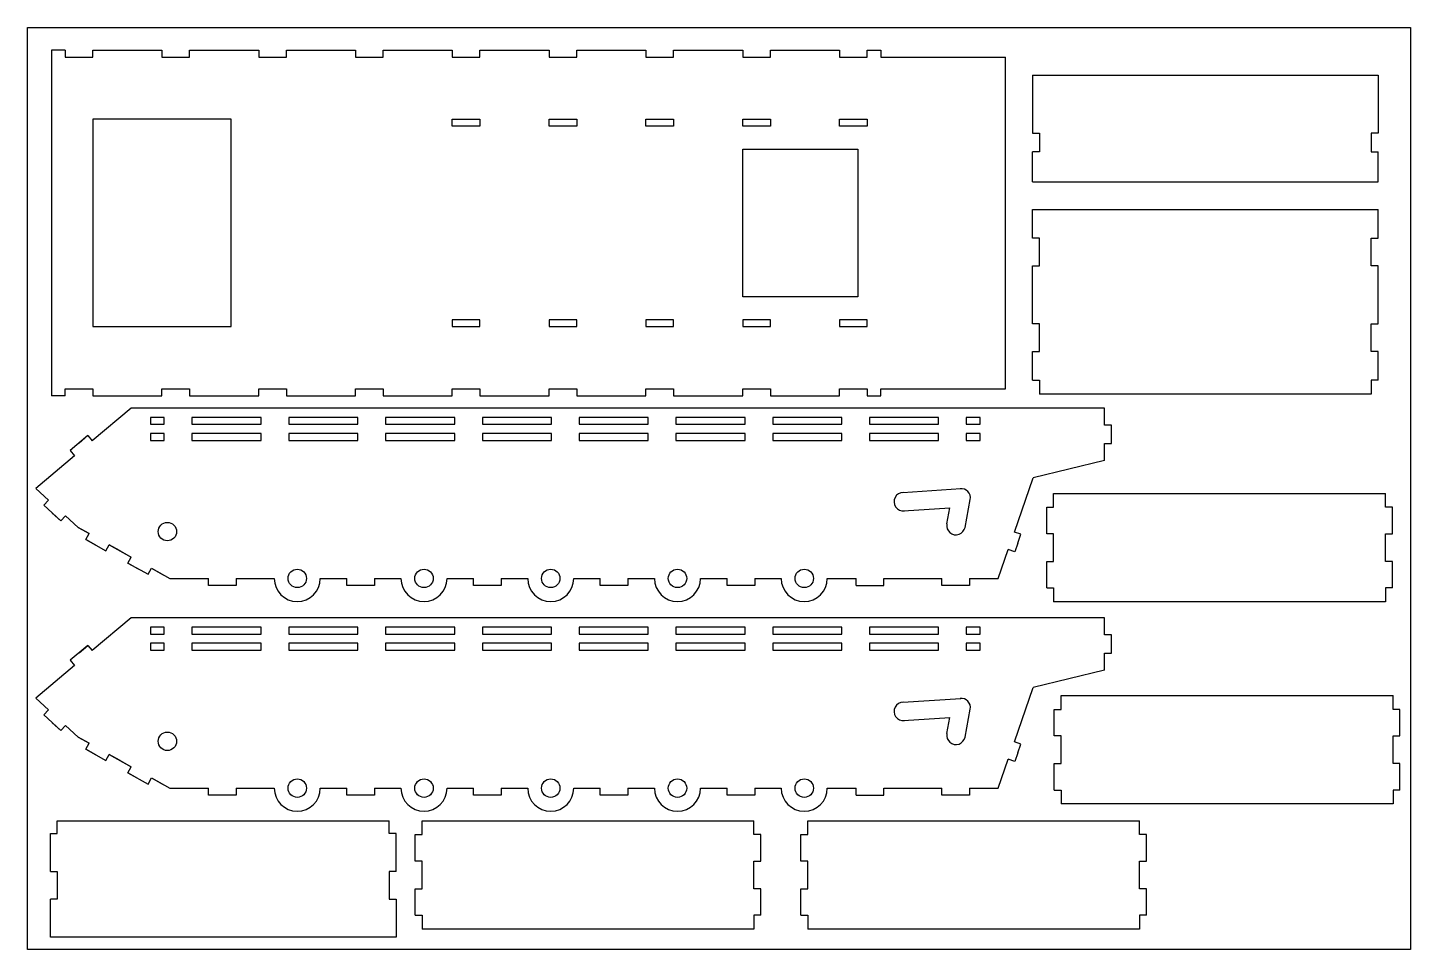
# Model space of a CAD drawing. Header units: millimetres. Extents: x 1035 to 4493, y 392 to 1491.
# Drawn here: x 1035 to 1635, y 936 to 1336 of the extents above; entities that cross this region are included whole.
import ezdxf

# ---------------------------------------------------------------- set-up
doc = ezdxf.new("R2010")
doc.units = ezdxf.units.MM

msp = doc.modelspace()

# ---------------------------------------------------------------- linework, layer by layer
for p, q in [((1045.41, 1325.78), (1045.41, 1175.78)), ((1051.41, 1325.78), (1045.41, 1325.78)), ((1051.41, 1325.78), (1051.41, 1322.78)), ((1051.41, 1322.78), (1063.41, 1322.78)), ((1063.41, 1325.78), (1093.41, 1325.78)), ((1063.41, 1322.78), (1063.41, 1325.78)), ((1093.41, 1325.78), (1093.41, 1322.78)), ((1093.41, 1322.78), (1105.41, 1322.78)), ((1105.41, 1325.78), (1135.41, 1325.78)), ((1105.41, 1322.78), (1105.41, 1325.78)), ((1105.41, 1325.78), (1135.41, 1325.78)), ((1135.41, 1325.78), (1135.41, 1322.78)), ((1135.41, 1322.78), (1147.41, 1322.78)), ((1147.41, 1325.78), (1177.41, 1325.78)), ((1147.41, 1322.78), (1147.41, 1325.78)), ((1147.41, 1325.78), (1177.41, 1325.78)), ((1177.41, 1325.78), (1177.41, 1322.78)), ((1177.41, 1322.78), (1189.41, 1322.78)), ((1189.41, 1325.78), (1219.41, 1325.78)), ((1189.41, 1322.78), (1189.41, 1325.78)), ((1189.41, 1325.78), (1219.41, 1325.78)), ((1219.41, 1325.78), (1219.41, 1322.78)), ((1219.41, 1322.78), (1231.41, 1322.78)), ((1231.41, 1325.78), (1261.41, 1325.78)), ((1231.41, 1322.78), (1231.41, 1325.78)), ((1231.41, 1325.78), (1261.41, 1325.78)), ((1261.41, 1325.78), (1261.41, 1322.78)), ((1261.41, 1322.78), (1273.41, 1322.78)), ((1273.41, 1325.78), (1303.41, 1325.78)), ((1273.41, 1322.78), (1273.41, 1325.78)), ((1273.41, 1325.78), (1303.41, 1325.78)), ((1303.41, 1325.78), (1303.41, 1322.78)), ((1303.41, 1322.78), (1315.41, 1322.78)), ((1315.41, 1325.78), (1345.41, 1325.78)), ((1315.41, 1322.78), (1315.41, 1325.78)), ((1315.41, 1325.78), (1345.41, 1325.78)), ((1345.41, 1325.78), (1345.41, 1322.78)), ((1345.41, 1322.78), (1357.41, 1322.78)), ((1357.41, 1325.78), (1387.41, 1325.78)), ((1357.41, 1322.78), (1357.41, 1325.78)), ((1357.41, 1325.78), (1387.41, 1325.78)), ((1387.41, 1325.78), (1387.41, 1322.78)), ((1387.41, 1322.78), (1399.41, 1322.78)), ((1399.41, 1325.78), (1405.41, 1325.78)), ((1399.41, 1322.78), (1399.41, 1325.78)), ((1399.41, 1325.78), (1405.41, 1325.78)), ((1405.41, 1325.78), (1405.41, 1322.78)), ((1405.41, 1322.78), (1459.41, 1322.78)), ((1459.41, 1178.78), (1459.41, 1322.78)), ((1471.2, 1314.95), (1621.2, 1314.95)), ((1471.2, 1314.95), (1471.2, 1289.69)), ((1621.2, 1314.95), (1621.2, 1289.69)), ((1123.41, 1295.78), (1063.41, 1295.78)), ((1063.41, 1295.78), (1063.41, 1250.78)), ((1123.41, 1205.78), (1123.41, 1295.78)), ((1219.41, 1295.78), (1231.41, 1295.78)), ((1219.41, 1292.78), (1219.41, 1295.78)), ((1231.41, 1292.78), (1219.41, 1292.78)), ((1231.41, 1295.78), (1231.41, 1292.78)), ((1261.41, 1295.78), (1273.41, 1295.78)), ((1261.41, 1292.78), (1261.41, 1295.78)), ((1273.41, 1292.78), (1261.41, 1292.78)), ((1273.41, 1295.78), (1273.41, 1292.78)), ((1303.41, 1295.78), (1315.41, 1295.78)), ((1303.41, 1292.78), (1303.41, 1295.78)), ((1315.41, 1292.78), (1303.41, 1292.78)), ((1315.41, 1295.78), (1315.41, 1292.78)), ((1345.41, 1295.78), (1357.41, 1295.78)), ((1345.41, 1292.78), (1345.41, 1295.78)), ((1357.41, 1292.78), (1345.41, 1292.78)), ((1357.41, 1295.78), (1357.41, 1292.78)), ((1387.41, 1295.78), (1399.41, 1295.78)), ((1387.41, 1292.78), (1387.41, 1295.78)), ((1399.41, 1292.78), (1387.41, 1292.78)), ((1399.41, 1295.78), (1399.41, 1292.78)), ((1471.2, 1289.69), (1474.2, 1289.69)), ((1474.2, 1289.69), (1474.2, 1281.69)), ((1621.2, 1289.69), (1618.2, 1289.69)), ((1618.2, 1289.69), (1618.2, 1281.69)), ((1345.41, 1282.78), (1395.41, 1282.78)), ((1345.41, 1218.78), (1345.41, 1282.78)), ((1395.41, 1282.78), (1395.41, 1218.78)), ((1474.2, 1281.69), (1471.2, 1281.69)), ((1471.2, 1268.69), (1471.2, 1281.69)), ((1618.2, 1281.69), (1621.2, 1281.69)), ((1621.2, 1268.69), (1621.2, 1281.69)), ((1471.2, 1268.69), (1621.2, 1268.69)), ((1471.2, 1256.68), (1621.2, 1256.68)), ((1471.2, 1244.18), (1471.2, 1256.68)), ((1621.2, 1244.18), (1621.2, 1256.68)), ((1063.41, 1250.78), (1063.41, 1205.78)), ((1474.2, 1244.18), (1471.2, 1244.18)), ((1474.2, 1232.18), (1474.2, 1244.18)), ((1618.2, 1232.18), (1618.2, 1244.18)), ((1618.2, 1244.18), (1621.2, 1244.18)), ((1471.2, 1232.18), (1474.2, 1232.18)), ((1471.2, 1207.04), (1471.2, 1232.18)), ((1621.2, 1232.18), (1618.2, 1232.18)), ((1621.2, 1207.04), (1621.2, 1232.18)), ((1395.41, 1218.78), (1345.41, 1218.78)), ((1231.41, 1208.78), (1219.41, 1208.78)), ((1219.41, 1208.78), (1219.41, 1205.78)), ((1231.41, 1205.78), (1231.41, 1208.78)), ((1273.41, 1208.78), (1261.41, 1208.78)), ((1261.41, 1208.78), (1261.41, 1205.78)), ((1273.41, 1205.78), (1273.41, 1208.78)), ((1315.41, 1208.78), (1303.41, 1208.78)), ((1303.41, 1208.78), (1303.41, 1205.78)), ((1315.41, 1205.78), (1315.41, 1208.78)), ((1357.41, 1208.78), (1345.41, 1208.78)), ((1345.41, 1208.78), (1345.41, 1205.78)), ((1357.41, 1205.78), (1357.41, 1208.78)), ((1399.41, 1208.78), (1387.41, 1208.78)), ((1387.41, 1208.78), (1387.41, 1205.78)), ((1399.41, 1205.78), (1399.41, 1208.78)), ((1474.2, 1207.04), (1471.2, 1207.04)), ((1474.2, 1195.04), (1474.2, 1207.04)), ((1618.2, 1195.04), (1618.2, 1207.04)), ((1618.2, 1207.04), (1621.2, 1207.04)), ((1063.41, 1205.78), (1123.41, 1205.78)), ((1219.41, 1205.78), (1231.41, 1205.78)), ((1261.41, 1205.78), (1273.41, 1205.78)), ((1303.41, 1205.78), (1315.41, 1205.78)), ((1345.41, 1205.78), (1357.41, 1205.78)), ((1387.41, 1205.78), (1399.41, 1205.78)), ((1471.2, 1182.54), (1471.2, 1195.04)), ((1471.2, 1195.04), (1474.2, 1195.04)), ((1621.2, 1195.04), (1618.2, 1195.04)), ((1621.2, 1182.54), (1621.2, 1195.04)), ((1471.2, 1182.54), (1474.2, 1182.54)), ((1474.2, 1182.54), (1474.2, 1176.54)), ((1621.2, 1182.54), (1618.2, 1182.54)), ((1618.2, 1182.54), (1618.2, 1176.54)), ((1051.41, 1175.78), (1051.41, 1178.78)), ((1051.41, 1178.78), (1063.41, 1178.78)), ((1063.41, 1178.78), (1063.41, 1175.78)), ((1093.41, 1175.78), (1093.41, 1178.78)), ((1093.41, 1178.78), (1105.41, 1178.78)), ((1105.41, 1178.78), (1105.41, 1175.78)), ((1135.41, 1175.78), (1135.41, 1178.78)), ((1135.41, 1178.78), (1147.41, 1178.78)), ((1147.41, 1178.78), (1147.41, 1175.78)), ((1177.41, 1175.78), (1177.41, 1178.78)), ((1177.41, 1178.78), (1189.41, 1178.78)), ((1189.41, 1178.78), (1189.41, 1175.78)), ((1219.41, 1175.78), (1219.41, 1178.78)), ((1219.41, 1178.78), (1231.41, 1178.78)), ((1231.41, 1178.78), (1231.41, 1175.78)), ((1261.41, 1175.78), (1261.41, 1178.78)), ((1261.41, 1178.78), (1273.41, 1178.78)), ((1273.41, 1178.78), (1273.41, 1175.78)), ((1303.41, 1175.78), (1303.41, 1178.78)), ((1303.41, 1178.78), (1315.41, 1178.78)), ((1315.41, 1178.78), (1315.41, 1175.78)), ((1345.41, 1175.78), (1345.41, 1178.78)), ((1345.41, 1178.78), (1357.41, 1178.78)), ((1357.41, 1178.78), (1357.41, 1175.78)), ((1387.41, 1175.78), (1387.41, 1178.78)), ((1387.41, 1178.78), (1399.41, 1178.78)), ((1399.41, 1178.78), (1399.41, 1175.78)), ((1405.41, 1175.78), (1405.41, 1178.78)), ((1405.41, 1178.78), (1459.41, 1178.78)), ((1618.2, 1176.54), (1474.2, 1176.54)), ((1051.41, 1175.78), (1045.41, 1175.78)), ((1080.09, 1170.39), (1063.18, 1156.18)), ((1063.41, 1175.78), (1093.41, 1175.78)), ((1502.44, 1170.39), (1080.09, 1170.39)), ((1105.41, 1175.78), (1135.41, 1175.78)), ((1105.41, 1175.78), (1135.41, 1175.78)), ((1147.41, 1175.78), (1177.41, 1175.78)), ((1147.41, 1175.78), (1177.41, 1175.78)), ((1189.41, 1175.78), (1219.41, 1175.78)), ((1189.41, 1175.78), (1219.41, 1175.78)), ((1231.41, 1175.78), (1261.41, 1175.78)), ((1231.41, 1175.78), (1261.41, 1175.78)), ((1273.41, 1175.78), (1303.41, 1175.78)), ((1273.41, 1175.78), (1303.41, 1175.78)), ((1315.41, 1175.78), (1345.41, 1175.78)), ((1315.41, 1175.78), (1345.41, 1175.78)), ((1357.41, 1175.78), (1387.41, 1175.78)), ((1357.41, 1175.78), (1387.41, 1175.78)), ((1399.41, 1175.78), (1405.41, 1175.78)), ((1399.41, 1175.78), (1405.41, 1175.78)), ((1502.44, 1163.01), (1502.44, 1170.39)), ((1094.44, 1166.39), (1088.44, 1166.39)), ((1088.44, 1166.39), (1088.44, 1163.39)), ((1094.44, 1163.39), (1094.44, 1166.39)), ((1106.44, 1166.39), (1106.44, 1163.39)), ((1136.44, 1166.39), (1106.44, 1166.39)), ((1136.44, 1163.39), (1136.44, 1166.39)), ((1148.44, 1166.39), (1148.44, 1163.39)), ((1178.44, 1166.39), (1148.44, 1166.39)), ((1178.44, 1163.39), (1178.44, 1166.39)), ((1190.44, 1166.39), (1190.44, 1163.39)), ((1220.44, 1166.39), (1190.44, 1166.39)), ((1220.44, 1163.39), (1220.44, 1166.39)), ((1232.44, 1166.39), (1232.44, 1163.39)), ((1262.44, 1166.39), (1232.44, 1166.39)), ((1262.44, 1163.39), (1262.44, 1166.39)), ((1274.44, 1166.39), (1274.44, 1163.39)), ((1304.44, 1166.39), (1274.44, 1166.39)), ((1304.44, 1163.39), (1304.44, 1166.39)), ((1316.44, 1166.39), (1316.44, 1163.39)), ((1346.44, 1166.39), (1316.44, 1166.39)), ((1346.44, 1163.39), (1346.44, 1166.39)), ((1358.44, 1166.39), (1358.44, 1163.39)), ((1388.44, 1166.39), (1358.44, 1166.39)), ((1388.44, 1163.39), (1388.44, 1166.39)), ((1400.44, 1166.39), (1400.44, 1163.39)), ((1430.44, 1166.39), (1400.44, 1166.39)), ((1430.44, 1163.39), (1430.44, 1166.39)), ((1448.44, 1166.39), (1442.44, 1166.39)), ((1442.44, 1166.39), (1442.44, 1163.39)), ((1448.44, 1163.39), (1448.44, 1166.39)), ((1061.25, 1158.48), (1053.59, 1152.04)), ((1057.42, 1155.26), (1061.25, 1158.48)), ((1061.25, 1158.48), (1063.18, 1156.18)), ((1088.44, 1163.39), (1094.44, 1163.39)), ((1094.44, 1159.39), (1088.44, 1159.39)), ((1088.44, 1159.39), (1088.44, 1156.39)), ((1094.44, 1156.39), (1094.44, 1159.39)), ((1106.44, 1163.39), (1136.44, 1163.39)), ((1106.44, 1159.39), (1106.44, 1156.39)), ((1136.44, 1159.39), (1106.44, 1159.39)), ((1136.44, 1156.39), (1136.44, 1159.39)), ((1148.44, 1163.39), (1178.44, 1163.39)), ((1148.44, 1159.39), (1148.44, 1156.39)), ((1178.44, 1159.39), (1148.44, 1159.39)), ((1178.44, 1156.39), (1178.44, 1159.39)), ((1190.44, 1163.39), (1220.44, 1163.39)), ((1190.44, 1159.39), (1190.44, 1156.39)), ((1220.44, 1159.39), (1190.44, 1159.39)), ((1220.44, 1156.39), (1220.44, 1159.39)), ((1232.44, 1163.39), (1262.44, 1163.39)), ((1232.44, 1159.39), (1232.44, 1156.39)), ((1262.44, 1159.39), (1232.44, 1159.39)), ((1262.44, 1156.39), (1262.44, 1159.39)), ((1274.44, 1163.39), (1304.44, 1163.39)), ((1274.44, 1159.39), (1274.44, 1156.39)), ((1304.44, 1159.39), (1274.44, 1159.39)), ((1304.44, 1156.39), (1304.44, 1159.39)), ((1316.44, 1163.39), (1346.44, 1163.39)), ((1316.44, 1159.39), (1316.44, 1156.39)), ((1346.44, 1159.39), (1316.44, 1159.39)), ((1346.44, 1156.39), (1346.44, 1159.39)), ((1358.44, 1163.39), (1388.44, 1163.39)), ((1358.44, 1159.39), (1358.44, 1156.39)), ((1388.44, 1159.39), (1358.44, 1159.39)), ((1388.44, 1156.39), (1388.44, 1159.39)), ((1400.44, 1163.39), (1430.44, 1163.39)), ((1400.44, 1159.39), (1400.44, 1156.39)), ((1430.44, 1159.39), (1400.44, 1159.39)), ((1430.44, 1156.39), (1430.44, 1159.39)), ((1442.44, 1163.39), (1448.44, 1163.39)), ((1448.44, 1159.39), (1442.44, 1159.39)), ((1442.44, 1159.39), (1442.44, 1156.39)), ((1448.44, 1156.39), (1448.44, 1159.39)), ((1505.44, 1163.01), (1502.44, 1163.01)), ((1505.44, 1159.01), (1505.44, 1163.01)), ((1505.44, 1155.01), (1505.44, 1159.01)), ((1053.59, 1152.04), (1055.52, 1149.75)), ((1088.44, 1156.39), (1094.44, 1156.39)), ((1106.44, 1156.39), (1136.44, 1156.39)), ((1148.44, 1156.39), (1178.44, 1156.39)), ((1190.44, 1156.39), (1220.44, 1156.39)), ((1232.44, 1156.39), (1262.44, 1156.39)), ((1274.44, 1156.39), (1304.44, 1156.39)), ((1316.44, 1156.39), (1346.44, 1156.39)), ((1358.44, 1156.39), (1388.44, 1156.39)), ((1400.44, 1156.39), (1430.44, 1156.39)), ((1442.44, 1156.39), (1448.44, 1156.39)), ((1502.44, 1147.64), (1502.44, 1155.01)), ((1502.44, 1155.01), (1505.44, 1155.01)), ((1055.52, 1149.75), (1038.61, 1135.53)), ((1502.44, 1147.64), (1471.53, 1140.17)), ((1463.3, 1116.65), (1471.53, 1140.17)), ((1038.61, 1135.53), (1044.14, 1130.47)), ((1414.96, 1133.82), (1440.07, 1135.47)), ((1042.12, 1128.26), (1044.14, 1130.47)), ((1049.49, 1121.5), (1042.12, 1128.26)), ((1441.89, 1118.68), (1444.17, 1130.73)), ((1480.34, 1127.41), (1480.34, 1133.41)), ((1624.34, 1127.41), (1624.34, 1133.41)), ((1045.81, 1124.88), (1049.49, 1121.5)), ((1049.49, 1121.5), (1051.52, 1123.72)), ((1051.52, 1123.72), (1057.05, 1118.65)), ((1415.22, 1125.84), (1435.35, 1127.15)), ((1434.03, 1120.17), (1435.35, 1127.15)), ((1477.34, 1127.41), (1480.34, 1127.41)), ((1627.34, 1127.41), (1624.34, 1127.41)), ((1057.05, 1118.65), (1061.82, 1115.99)), ((1061.82, 1115.99), (1057.05, 1118.65)), ((1466.13, 1115.66), (1463.3, 1116.65)), ((1060.36, 1113.37), (1061.82, 1115.99)), ((1064.73, 1110.93), (1060.36, 1113.37)), ((1060.36, 1113.37), (1069.1, 1108.5)), ((1069.1, 1108.5), (1070.56, 1111.12)), ((1075.33, 1108.45), (1070.56, 1111.12)), ((1070.56, 1111.12), (1080.11, 1105.79)), ((1464.81, 1111.88), (1463.49, 1108.11)), ((1464.81, 1111.88), (1466.13, 1115.66)), ((1480.34, 1115.91), (1477.34, 1115.91)), ((1480.34, 1103.91), (1480.34, 1115.91)), ((1624.34, 1103.91), (1624.34, 1115.91)), ((1624.34, 1115.91), (1627.34, 1115.91)), ((1075.33, 1108.45), (1080.11, 1105.79)), ((1078.65, 1103.17), (1080.11, 1105.79)), ((1456.26, 1096.5), (1460.66, 1109.1)), ((1463.49, 1108.11), (1460.66, 1109.1)), ((1083.01, 1100.73), (1078.65, 1103.17)), ((1078.65, 1103.17), (1087.38, 1098.3)), ((1087.38, 1098.3), (1088.84, 1100.92)), ((1088.84, 1100.92), (1096.76, 1096.5)), ((1088.84, 1100.92), (1093.62, 1098.26)), ((1477.34, 1103.91), (1480.34, 1103.91)), ((1627.34, 1103.91), (1624.34, 1103.91)), ((1096.76, 1096.5), (1113.62, 1096.5)), ((1113.62, 1093.5), (1113.62, 1096.5)), ((1125.62, 1093.5), (1113.62, 1093.5)), ((1125.62, 1096.5), (1125.62, 1093.5)), ((1125.62, 1096.5), (1142.12, 1096.5)), ((1162.12, 1096.5), (1173.62, 1096.5)), ((1173.62, 1093.5), (1173.62, 1096.5)), ((1185.62, 1093.5), (1173.62, 1093.5)), ((1185.62, 1096.5), (1185.62, 1093.5)), ((1185.62, 1096.5), (1197.12, 1096.5)), ((1217.12, 1096.5), (1228.62, 1096.5)), ((1228.62, 1093.5), (1228.62, 1096.5)), ((1240.62, 1093.5), (1228.62, 1093.5)), ((1240.62, 1096.5), (1240.62, 1093.5)), ((1240.62, 1096.5), (1252.12, 1096.5)), ((1272.12, 1096.5), (1283.62, 1096.5)), ((1283.62, 1093.5), (1283.62, 1096.5)), ((1295.62, 1093.5), (1283.62, 1093.5)), ((1295.62, 1096.5), (1295.62, 1093.5)), ((1295.62, 1096.5), (1307.12, 1096.5)), ((1327.12, 1096.5), (1338.62, 1096.5)), ((1338.62, 1093.5), (1338.62, 1096.5)), ((1350.62, 1093.5), (1338.62, 1093.5)), ((1350.62, 1096.5), (1350.62, 1093.5)), ((1350.62, 1096.5), (1362.12, 1096.5)), ((1382.12, 1096.5), (1394.62, 1096.5)), ((1394.62, 1093.5), (1394.62, 1096.5)), ((1394.62, 1093.5), (1406.62, 1093.5)), ((1406.62, 1093.5), (1406.62, 1096.5)), ((1406.62, 1096.5), (1431.76, 1096.5)), ((1431.76, 1093.5), (1431.76, 1096.5)), ((1443.76, 1093.5), (1431.76, 1093.5)), ((1443.76, 1096.5), (1443.76, 1093.5)), ((1443.76, 1096.5), (1456.26, 1096.5)), ((1477.34, 1092.41), (1480.34, 1092.41)), ((1480.34, 1092.41), (1480.34, 1086.41)), ((1627.34, 1092.41), (1624.34, 1092.41)), ((1624.34, 1092.41), (1624.34, 1086.41)), ((1080.09, 1079.38), (1063.18, 1065.17)), ((1502.44, 1079.38), (1080.09, 1079.38)), ((1094.44, 1075.38), (1088.44, 1075.38)), ((1088.44, 1075.38), (1088.44, 1072.38)), ((1094.44, 1072.38), (1094.44, 1075.38)), ((1106.44, 1075.38), (1106.44, 1072.38)), ((1136.44, 1075.38), (1106.44, 1075.38)), ((1136.44, 1072.38), (1136.44, 1075.38)), ((1148.44, 1075.38), (1148.44, 1072.38)), ((1178.44, 1075.38), (1148.44, 1075.38)), ((1178.44, 1072.38), (1178.44, 1075.38)), ((1190.44, 1075.38), (1190.44, 1072.38)), ((1220.44, 1075.38), (1190.44, 1075.38)), ((1220.44, 1072.38), (1220.44, 1075.38)), ((1232.44, 1075.38), (1232.44, 1072.38)), ((1262.44, 1075.38), (1232.44, 1075.38)), ((1262.44, 1072.38), (1262.44, 1075.38)), ((1274.44, 1075.38), (1274.44, 1072.38)), ((1304.44, 1075.38), (1274.44, 1075.38)), ((1304.44, 1072.38), (1304.44, 1075.38)), ((1316.44, 1075.38), (1316.44, 1072.38)), ((1346.44, 1075.38), (1316.44, 1075.38)), ((1346.44, 1072.38), (1346.44, 1075.38)), ((1358.44, 1075.38), (1358.44, 1072.38)), ((1388.44, 1075.38), (1358.44, 1075.38)), ((1388.44, 1072.38), (1388.44, 1075.38)), ((1400.44, 1075.38), (1400.44, 1072.38)), ((1430.44, 1075.38), (1400.44, 1075.38)), ((1430.44, 1072.38), (1430.44, 1075.38)), ((1448.44, 1075.38), (1442.44, 1075.38)), ((1442.44, 1075.38), (1442.44, 1072.38)), ((1448.44, 1072.38), (1448.44, 1075.38)), ((1502.44, 1072.01), (1502.44, 1079.38)), ((1088.44, 1072.38), (1094.44, 1072.38)), ((1094.44, 1068.38), (1088.44, 1068.38)), ((1088.44, 1068.38), (1088.44, 1065.38)), ((1094.44, 1065.38), (1094.44, 1068.38)), ((1106.44, 1072.38), (1136.44, 1072.38)), ((1106.44, 1068.38), (1106.44, 1065.38)), ((1136.44, 1068.38), (1106.44, 1068.38)), ((1136.44, 1065.38), (1136.44, 1068.38)), ((1148.44, 1072.38), (1178.44, 1072.38)), ((1148.44, 1068.38), (1148.44, 1065.38)), ((1178.44, 1068.38), (1148.44, 1068.38)), ((1178.44, 1065.38), (1178.44, 1068.38)), ((1190.44, 1072.38), (1220.44, 1072.38)), ((1190.44, 1068.38), (1190.44, 1065.38)), ((1220.44, 1068.38), (1190.44, 1068.38)), ((1220.44, 1065.38), (1220.44, 1068.38)), ((1232.44, 1072.38), (1262.44, 1072.38)), ((1232.44, 1068.38), (1232.44, 1065.38)), ((1262.44, 1068.38), (1232.44, 1068.38)), ((1262.44, 1065.38), (1262.44, 1068.38)), ((1274.44, 1072.38), (1304.44, 1072.38)), ((1274.44, 1068.38), (1274.44, 1065.38)), ((1304.44, 1068.38), (1274.44, 1068.38)), ((1304.44, 1065.38), (1304.44, 1068.38)), ((1316.44, 1072.38), (1346.44, 1072.38)), ((1316.44, 1068.38), (1316.44, 1065.38)), ((1346.44, 1068.38), (1316.44, 1068.38)), ((1346.44, 1065.38), (1346.44, 1068.38)), ((1358.44, 1072.38), (1388.44, 1072.38)), ((1358.44, 1068.38), (1358.44, 1065.38)), ((1388.44, 1068.38), (1358.44, 1068.38)), ((1388.44, 1065.38), (1388.44, 1068.38)), ((1400.44, 1072.38), (1430.44, 1072.38)), ((1400.44, 1068.38), (1400.44, 1065.38)), ((1430.44, 1068.38), (1400.44, 1068.38)), ((1430.44, 1065.38), (1430.44, 1068.38)), ((1442.44, 1072.38), (1448.44, 1072.38)), ((1448.44, 1068.38), (1442.44, 1068.38)), ((1442.44, 1068.38), (1442.44, 1065.38)), ((1448.44, 1065.38), (1448.44, 1068.38)), ((1505.44, 1072.01), (1502.44, 1072.01)), ((1505.44, 1068.01), (1505.44, 1072.01)), ((1505.44, 1064.01), (1505.44, 1068.01)), ((1061.25, 1067.47), (1053.59, 1061.03)), ((1057.42, 1064.25), (1061.25, 1067.47)), ((1061.25, 1067.47), (1063.18, 1065.17)), ((1088.44, 1065.38), (1094.44, 1065.38)), ((1106.44, 1065.38), (1136.44, 1065.38)), ((1148.44, 1065.38), (1178.44, 1065.38)), ((1190.44, 1065.38), (1220.44, 1065.38)), ((1232.44, 1065.38), (1262.44, 1065.38)), ((1274.44, 1065.38), (1304.44, 1065.38)), ((1316.44, 1065.38), (1346.44, 1065.38)), ((1358.44, 1065.38), (1388.44, 1065.38)), ((1400.44, 1065.38), (1430.44, 1065.38)), ((1442.44, 1065.38), (1448.44, 1065.38)), ((1502.44, 1056.63), (1502.44, 1064.01)), ((1502.44, 1064.01), (1505.44, 1064.01)), ((1055.52, 1058.74), (1038.61, 1044.53)), ((1053.59, 1061.03), (1055.52, 1058.74)), ((1502.44, 1056.63), (1471.53, 1049.16)), ((1038.61, 1044.53), (1044.14, 1039.46)), ((1414.96, 1042.81), (1440.07, 1044.46)), ((1463.3, 1025.64), (1471.53, 1049.16)), ((1483.61, 1039.65), (1483.61, 1045.65)), ((1627.61, 1039.65), (1627.61, 1045.65)), ((1042.12, 1037.25), (1044.14, 1039.46)), ((1441.89, 1027.67), (1444.17, 1039.72)), ((1480.61, 1039.65), (1483.61, 1039.65)), ((1630.61, 1039.65), (1627.61, 1039.65)), ((1049.49, 1030.5), (1042.12, 1037.25)), ((1045.81, 1033.87), (1049.49, 1030.5)), ((1049.49, 1030.5), (1051.52, 1032.71)), ((1051.52, 1032.71), (1057.05, 1027.64)), ((1415.22, 1034.83), (1435.35, 1036.15)), ((1434.03, 1029.16), (1435.35, 1036.15)), ((1057.05, 1027.64), (1061.82, 1024.98)), ((1061.82, 1024.98), (1057.05, 1027.64)), ((1483.61, 1028.15), (1480.61, 1028.15)), ((1483.61, 1016.15), (1483.61, 1028.15)), ((1627.61, 1016.15), (1627.61, 1028.15)), ((1627.61, 1028.15), (1630.61, 1028.15)), ((1060.36, 1022.36), (1061.82, 1024.98)), ((1064.73, 1019.92), (1060.36, 1022.36)), ((1060.36, 1022.36), (1069.1, 1017.49)), ((1069.1, 1017.49), (1070.56, 1020.11)), ((1070.56, 1020.11), (1080.11, 1014.78)), ((1075.33, 1017.45), (1070.56, 1020.11)), ((1466.13, 1024.65), (1463.3, 1025.64)), ((1464.81, 1020.87), (1463.49, 1017.1)), ((1464.81, 1020.87), (1466.13, 1024.65)), ((1075.33, 1017.45), (1080.11, 1014.78)), ((1078.65, 1012.16), (1080.11, 1014.78)), ((1456.26, 1005.49), (1460.66, 1018.09)), ((1463.49, 1017.1), (1460.66, 1018.09)), ((1480.61, 1016.15), (1483.61, 1016.15)), ((1630.61, 1016.15), (1627.61, 1016.15)), ((1083.01, 1009.73), (1078.65, 1012.16)), ((1078.65, 1012.16), (1087.38, 1007.29)), ((1087.38, 1007.29), (1088.84, 1009.91)), ((1088.84, 1009.91), (1093.62, 1007.25)), ((1088.84, 1009.91), (1096.76, 1005.49)), ((1096.76, 1005.49), (1113.62, 1005.49)), ((1113.62, 1002.49), (1113.62, 1005.49)), ((1125.62, 1002.49), (1113.62, 1002.49)), ((1125.62, 1005.49), (1142.12, 1005.49)), ((1125.62, 1005.49), (1125.62, 1002.49)), ((1162.12, 1005.49), (1173.62, 1005.49)), ((1173.62, 1002.49), (1173.62, 1005.49)), ((1185.62, 1002.49), (1173.62, 1002.49)), ((1185.62, 1005.49), (1197.12, 1005.49)), ((1185.62, 1005.49), (1185.62, 1002.49)), ((1217.12, 1005.49), (1228.62, 1005.49)), ((1228.62, 1002.49), (1228.62, 1005.49)), ((1240.62, 1002.49), (1228.62, 1002.49)), ((1240.62, 1005.49), (1252.12, 1005.49)), ((1240.62, 1005.49), (1240.62, 1002.49)), ((1272.12, 1005.49), (1283.62, 1005.49)), ((1283.62, 1002.49), (1283.62, 1005.49)), ((1295.62, 1002.49), (1283.62, 1002.49)), ((1295.62, 1005.49), (1307.12, 1005.49)), ((1295.62, 1005.49), (1295.62, 1002.49)), ((1327.12, 1005.49), (1338.62, 1005.49)), ((1338.62, 1002.49), (1338.62, 1005.49)), ((1350.62, 1002.49), (1338.62, 1002.49)), ((1350.62, 1005.49), (1362.12, 1005.49)), ((1350.62, 1005.49), (1350.62, 1002.49)), ((1382.12, 1005.49), (1394.62, 1005.49)), ((1394.62, 1002.49), (1394.62, 1005.49)), ((1394.62, 1002.49), (1406.62, 1002.49)), ((1406.62, 1005.49), (1431.76, 1005.49)), ((1406.62, 1002.49), (1406.62, 1005.49)), ((1431.76, 1002.49), (1431.76, 1005.49)), ((1443.76, 1002.49), (1431.76, 1002.49)), ((1443.76, 1005.49), (1456.26, 1005.49)), ((1443.76, 1005.49), (1443.76, 1002.49)), ((1480.61, 1004.65), (1483.61, 1004.65)), ((1483.61, 1004.65), (1483.61, 998.65)), ((1630.61, 1004.65), (1627.61, 1004.65)), ((1627.61, 1004.65), (1627.61, 998.65)), ((1047.99, 985.81), (1047.99, 991.31)), ((1191.99, 985.81), (1191.99, 991.31)), ((1206.29, 985.31), (1206.29, 991.31)), ((1350.29, 985.31), (1350.29, 991.31)), ((1373.61, 985.31), (1373.61, 991.31)), ((1517.61, 985.31), (1517.61, 991.31)), ((1044.99, 985.81), (1047.99, 985.81)), ((1194.99, 985.81), (1191.99, 985.81)), ((1203.29, 985.31), (1206.29, 985.31)), ((1353.29, 985.31), (1350.29, 985.31)), ((1370.61, 985.31), (1373.61, 985.31)), ((1520.61, 985.31), (1517.61, 985.31)), ((1206.29, 973.81), (1203.29, 973.81)), ((1206.29, 961.81), (1206.29, 973.81)), ((1350.29, 961.81), (1350.29, 973.81)), ((1350.29, 973.81), (1353.29, 973.81)), ((1373.61, 973.81), (1370.61, 973.81)), ((1373.61, 961.81), (1373.61, 973.81)), ((1517.61, 961.81), (1517.61, 973.81)), ((1517.61, 973.81), (1520.61, 973.81)), ((1044.99, 969.31), (1047.99, 969.31)), ((1047.99, 969.31), (1047.99, 957.31)), ((1194.99, 969.31), (1191.99, 969.31)), ((1191.99, 969.31), (1191.99, 957.31)), ((1203.29, 961.81), (1206.29, 961.81)), ((1353.29, 961.81), (1350.29, 961.81)), ((1370.61, 961.81), (1373.61, 961.81)), ((1520.61, 961.81), (1517.61, 961.81)), ((1047.99, 957.31), (1044.99, 957.31)), ((1191.99, 957.31), (1194.99, 957.31)), ((1203.29, 950.31), (1206.29, 950.31)), ((1206.29, 950.31), (1206.29, 944.31)), ((1353.29, 950.31), (1350.29, 950.31)), ((1350.29, 950.31), (1350.29, 944.31)), ((1370.61, 950.31), (1373.61, 950.31)), ((1373.61, 950.31), (1373.61, 944.31)), ((1520.61, 950.31), (1517.61, 950.31)), ((1517.61, 950.31), (1517.61, 944.31))]:
    msp.add_line(p, q)
at = {"color": 3}
msp.add_lwpolyline([(1035.13, 1335.53), (1635.13, 1335.53), (1635.13, 935.53), (1035.13, 935.53)], close=True, dxfattribs=at)
for points in [[(1480.34, 1133.41), (1624.34, 1133.41)], [(1477.34, 1115.91), (1477.34, 1127.41)], [(1627.34, 1115.91), (1627.34, 1127.41)], [(1477.34, 1092.41), (1477.34, 1103.91)], [(1627.34, 1092.41), (1627.34, 1103.91)], [(1624.34, 1086.41), (1480.34, 1086.41)], [(1483.61, 1045.65), (1627.61, 1045.65)], [(1480.61, 1028.15), (1480.61, 1039.65)], [(1630.61, 1028.15), (1630.61, 1039.65)], [(1480.61, 1004.65), (1480.61, 1016.15)], [(1630.61, 1004.65), (1630.61, 1016.15)], [(1627.61, 998.65), (1483.61, 998.65)], [(1047.99, 991.31), (1191.99, 991.31)], [(1206.29, 991.31), (1350.29, 991.31)], [(1373.61, 991.31), (1517.61, 991.31)], [(1044.99, 969.31), (1044.99, 985.81)], [(1194.99, 969.31), (1194.99, 985.81)], [(1203.29, 973.81), (1203.29, 985.31)], [(1353.29, 973.81), (1353.29, 985.31)], [(1370.61, 973.81), (1370.61, 985.31)], [(1520.61, 973.81), (1520.61, 985.31)], [(1203.29, 950.31), (1203.29, 961.81)], [(1353.29, 950.31), (1353.29, 961.81)], [(1370.61, 950.31), (1370.61, 961.81)], [(1520.61, 950.31), (1520.61, 961.81)], [(1194.99, 957.31), (1194.99, 940.81), (1044.99, 940.81), (1044.99, 957.31)], [(1350.29, 944.31), (1206.29, 944.31)], [(1517.61, 944.31), (1373.61, 944.31)]]:
    msp.add_lwpolyline(points)
for centre in [(1095.77, 1116.83), (1095.77, 1116.83), (1152.12, 1096.5), (1207.12, 1096.5), (1262.12, 1096.5), (1317.12, 1096.5), (1372.12, 1096.5), (1095.77, 1025.82), (1095.77, 1025.82), (1152.12, 1005.49), (1207.12, 1005.49), (1262.12, 1005.49), (1317.12, 1005.49), (1372.12, 1005.49)]:
    msp.add_circle(centre, 4)
for centre, radius, start, end in [((1440.24, 1131.47), 4, 349.2694, 96.77872), ((1415.07, 1129.83), 4, 89.71987, 277.235), ((1437.96, 1119.42), 4, 169.2694, 349.2694), ((1152.12, 1096.5), 10, 180, 0), ((1207.12, 1096.5), 10, 180, 0), ((1262.12, 1096.5), 10, 180, 0), ((1317.12, 1096.5), 10, 180, 0), ((1372.12, 1096.5), 10, 180, 0), ((1440.24, 1040.47), 4, 349.2694, 96.77872), ((1415.07, 1038.82), 4, 89.71987, 277.235), ((1437.96, 1028.42), 4, 169.2694, 349.2694), ((1152.12, 1005.49), 10, 180, 0), ((1207.12, 1005.49), 10, 180, 0), ((1262.12, 1005.49), 10, 180, 0), ((1317.12, 1005.49), 10, 180, 0), ((1372.12, 1005.49), 10, 180, 0)]:
    msp.add_arc(centre, radius, start, end)

doc.saveas('drawing.dxf')
